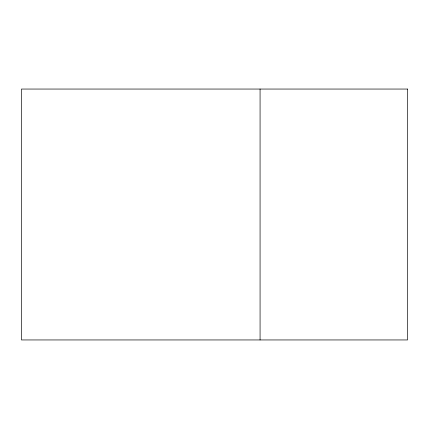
<?xml version="1.0" encoding="UTF-8"?>
<svg xmlns="http://www.w3.org/2000/svg" width="429" height="429" viewBox="0 0 429 429"><rect width="100%" height="100%" fill="white"/><g stroke="black" fill="none" stroke-linecap="round" stroke-linejoin="round"><path stroke-width="0.64" d="M260.071 89.05L260.071 339.95M407.55 89.05L21.45 89.05L21.45 339.95L407.55 339.95L407.55 89.05"/></g></svg>
